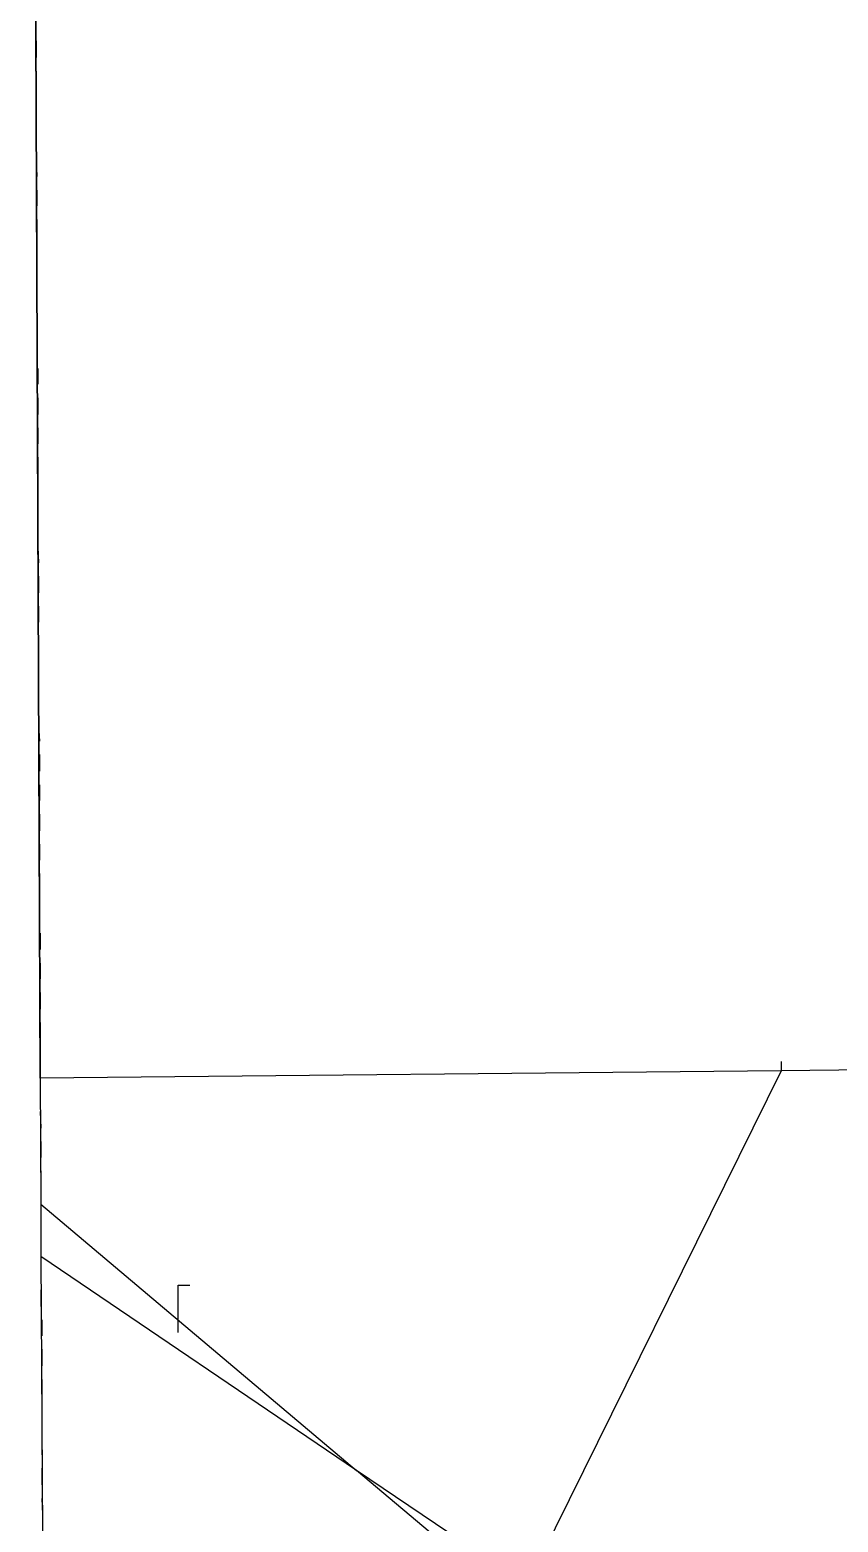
# Model space of a CAD drawing. Extents: x -8 to 2448, y 177 to 3185.
# Drawn here: x 567.4 to 812.2, y 2004.3 to 2455.9 of the extents above; entities that cross this region are included whole.
import ezdxf

# ---------------------------------------------------------------- set-up
doc = ezdxf.new("R2010")
doc.units = 0
doc.layers.add('Cadastral_Map', color=7, linetype='CONTINUOUS')

msp = doc.modelspace()

# ---------------------------------------------------------------- linework, layer by layer
at = {"layer": 'Cadastral_Map', "color": 7}
for points in [[(570.49244, 2138.6515), (567.37237, 2894.6555)], [(567.37237, 2894.6555), (570.49244, 2138.6515), (570.73244, 2100.4913), (570.73244, 2084.6512), (571.21245, 2001.1307), (571.45246, 1895.0502), (572.89249, 1835.2899), (629.05371, 1808.4097), (634.09382, 1800.4897), (635.05384, 1664.4089)], [(794.89733, 2143.6915), (794.89733, 2140.8115)], [(855.85865, 2141.5315), (794.89733, 2140.8115)], [(794.89733, 2140.8115), (570.49244, 2138.6515)], [(570.49244, 2138.6515), (570.73244, 2100.4913), (570.73244, 2084.6512), (571.21245, 2001.1307), (571.45246, 1895.0502)], [(794.89733, 2140.8115), (717.85565, 1985.0507), (666.25452, 2019.8508)], [(570.73244, 2100.4913), (666.25452, 2019.8508)], [(666.25452, 2019.8508), (570.73244, 2084.6512)], [(612.25335, 2061.6111), (612.25335, 2076.0111), (615.85342, 2076.0111)], [(831.37812, 1788.7296), (704.65536, 1939.9304), (720.4957, 1974.2506), (666.25452, 2019.8508)]]:
    msp.add_lwpolyline(points, dxfattribs=at)
at = {"layer": 'Cadastral_Map', "color": 2}
for points in [[(569.29241, 2452.5732), (569.29241, 2447.5331)], [(569.29241, 2443.4531), (569.29241, 2438.6531)], [(569.29241, 2434.5731), (569.29241, 2429.533)], [(569.29241, 2425.453), (569.29241, 2420.653)], [(569.29241, 2416.573), (569.53241, 2411.5329)], [(569.53241, 2407.4529), (569.53241, 2402.6529)], [(569.53241, 2398.5729), (569.53241, 2393.5329)], [(569.53241, 2389.4528), (569.53241, 2384.6528)], [(569.53241, 2380.5728), (569.53241, 2375.5328)], [(569.53241, 2371.4527), (569.53241, 2366.6527)], [(569.53241, 2362.5727), (569.53241, 2357.5327)], [(569.77242, 2353.4526), (569.77242, 2348.6526)], [(569.77242, 2344.5726), (569.77242, 2339.5326)], [(569.77242, 2335.4525), (569.77242, 2330.6525)], [(569.77242, 2326.5725), (569.77242, 2321.5325)], [(569.77242, 2317.4524), (569.77242, 2312.6524)], [(569.77242, 2308.5724), (569.77242, 2303.5324)], [(569.77242, 2299.4523), (570.01242, 2294.6523)], [(570.01242, 2290.5723), (570.01242, 2285.5323)], [(570.01242, 2281.4523), (570.01242, 2276.6522)], [(570.01242, 2272.5722), (570.01242, 2267.5322)], [(570.01242, 2263.4522), (570.01242, 2258.6521)], [(570.01242, 2254.5721), (570.01242, 2249.5321)], [(570.01242, 2245.4521), (570.25243, 2240.652)], [(570.25243, 2236.572), (570.25243, 2231.532)], [(570.25243, 2227.452), (570.25243, 2222.6519)], [(570.25243, 2218.5719), (570.25243, 2213.5319)], [(570.25243, 2209.4519), (570.25243, 2204.6518)], [(570.25243, 2200.5718), (570.25243, 2195.5318)], [(570.25243, 2191.4518), (570.25243, 2186.6517)], [(570.49244, 2182.5717), (570.49244, 2177.5317)], [(570.49244, 2173.4517), (570.49244, 2168.6516)], [(570.49244, 2164.5716), (570.49244, 2159.5316)], [(570.49244, 2155.4516), (570.49244, 2150.6515)], [(570.49244, 2146.5715), (570.49244, 2141.5315)], [(570.49244, 2137.4515), (570.49244, 2132.6515)], [(570.49244, 2128.5714), (570.73244, 2123.5314)], [(570.73244, 2119.4514), (570.73244, 2114.6514)], [(570.73244, 2110.5713), (570.73244, 2105.5313)], [(570.73244, 2101.4513), (570.73244, 2100.4913), (570.73244, 2096.6513)], [(570.73244, 2092.5712), (570.73244, 2087.5312)], [(570.73244, 2083.4512), (570.73244, 2078.6512)], [(570.73244, 2074.5711), (570.73244, 2069.5311)], [(570.97245, 2065.4511), (570.97245, 2060.6511)], [(570.97245, 2056.571), (570.97245, 2051.531)], [(570.97245, 2047.451), (570.97245, 2042.651)], [(570.97245, 2038.5709), (570.97245, 2033.5309)], [(570.97245, 2029.4509), (570.97245, 2024.6509)], [(570.97245, 2020.5709), (570.97245, 2015.5308)], [(570.97245, 2011.4508), (571.21245, 2006.6508)]]:
    msp.add_lwpolyline(points, dxfattribs=at)

doc.saveas('drawing.dxf')
